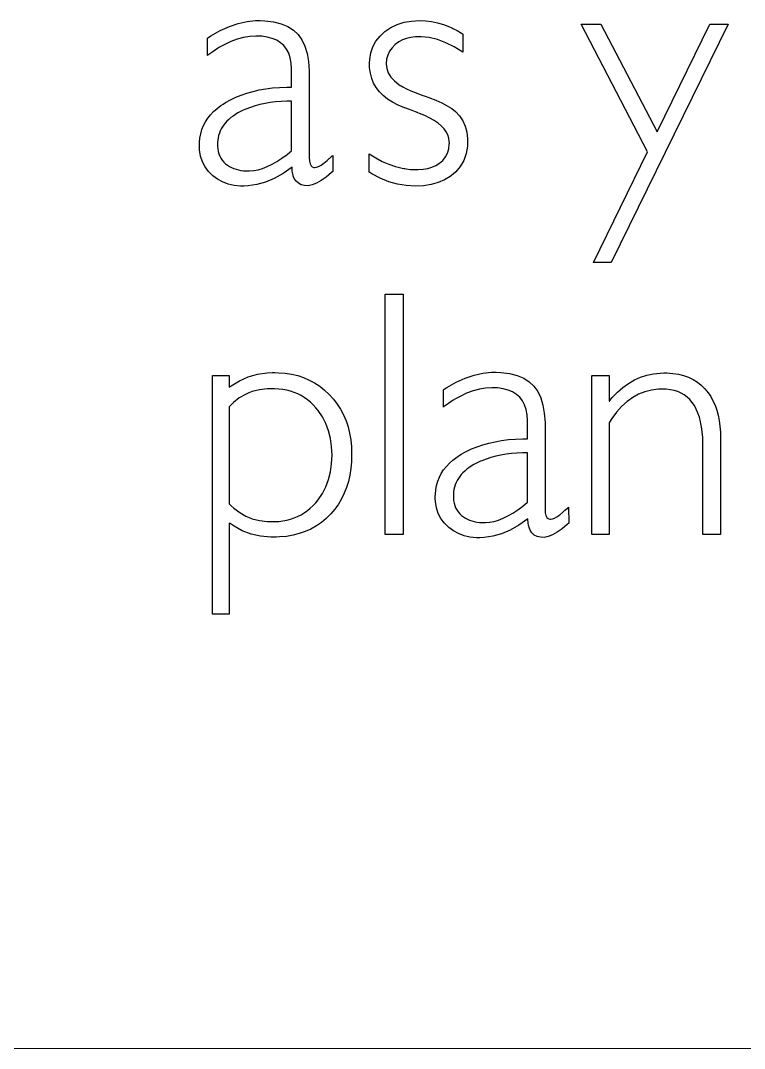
# Model space of a CAD drawing. Header units: millimetres. Extents: x 2232 to 85269, y -3593 to 5869.
# Drawn here: x 31519.62 to 31546.15, y -3214.2 to -3176.51 of the extents above; entities that cross this region are included whole.
import ezdxf

# ---------------------------------------------------------------- set-up
doc = ezdxf.new("R2010")
doc.units = ezdxf.units.MM
doc.layers.add('Standart', color=7, linetype='Continuous')

msp = doc.modelspace()

# ---------------------------------------------------------------- linework, layer by layer
at = {"layer": 'Standart', "color": 159, "linetype": 'Continuous', "lineweight": -3}
for points in [[(31526.591, -3177.075), (31526.935, -3176.879)], [(31526.935, -3176.879), (31527.271, -3176.724)], [(31527.271, -3176.724), (31527.6, -3176.612)], [(31527.6, -3176.612), (31527.921, -3176.54)], [(31527.921, -3176.54), (31528.234, -3176.511)], [(31528.234, -3176.511), (31528.403, -3176.511)], [(31528.403, -3176.511), (31528.575, -3176.519)], [(31528.575, -3176.519), (31528.892, -3176.558)], [(31528.892, -3176.558), (31529.172, -3176.628)], [(31529.172, -3176.628), (31529.415, -3176.728)], [(31529.415, -3176.728), (31529.621, -3176.859)], [(31529.621, -3176.859), (31529.79, -3177.02)], [(31532.976, -3176.908), (31533.186, -3176.765)], [(31533.186, -3176.765), (31533.418, -3176.653)], [(31533.418, -3176.653), (31533.673, -3176.573)], [(31533.673, -3176.573), (31533.952, -3176.526)], [(31533.952, -3176.526), (31534.252, -3176.51)], [(31534.252, -3176.51), (31534.468, -3176.519)], [(31534.468, -3176.519), (31534.684, -3176.547)], [(31534.684, -3176.547), (31534.902, -3176.593)], [(31534.902, -3176.593), (31535.122, -3176.658)], [(31535.122, -3176.658), (31535.343, -3176.742)], [(31535.343, -3176.742), (31535.398, -3176.766)], [(31535.398, -3176.766), (31535.42, -3176.776)], [(31535.42, -3176.776), (31535.429, -3176.78)], [(31535.429, -3176.78), (31535.467, -3176.798)], [(31535.467, -3176.798), (31535.621, -3176.878)], [(31535.621, -3176.878), (31535.779, -3176.968)], [(31542.599, -3181.32), (31540.162, -3176.636)], [(31540.162, -3176.636), (31540.886, -3176.636)], [(31540.886, -3176.636), (31542.952, -3180.596)], [(31545.552, -3176.636), (31541.27, -3185.382)], [(31542.952, -3180.596), (31544.885, -3176.636)], [(31544.885, -3176.636), (31545.552, -3176.636)], [(31526.469, -3177.152), (31526.482, -3177.144)], [(31526.469, -3177.154), (31526.469, -3177.152)], [(31526.469, -3177.177), (31526.469, -3177.154)], [(31526.469, -3177.223), (31526.469, -3177.177)], [(31526.469, -3177.287), (31526.469, -3177.223)], [(31526.482, -3177.144), (31526.504, -3177.13)], [(31526.504, -3177.13), (31526.591, -3177.075)], [(31527.557, -3177.193), (31527.321, -3177.282)], [(31527.789, -3177.129), (31527.557, -3177.193)], [(31528.018, -3177.09), (31527.789, -3177.129)], [(31528.242, -3177.076), (31528.018, -3177.09)], [(31528.456, -3177.084), (31528.242, -3177.076)], [(31528.661, -3177.113), (31528.456, -3177.084)], [(31528.844, -3177.162), (31528.661, -3177.113)], [(31529.006, -3177.231), (31528.844, -3177.162)], [(31529.148, -3177.321), (31529.006, -3177.231)], [(31529.79, -3177.02), (31529.928, -3177.215)], [(31529.928, -3177.215), (31530.037, -3177.446)], [(31532.645, -3177.267), (31532.793, -3177.079)], [(31532.793, -3177.079), (31532.976, -3176.908)], [(31533.618, -3177.22), (31533.481, -3177.294)], [(31533.766, -3177.164), (31533.618, -3177.22)], [(31533.923, -3177.126), (31533.766, -3177.164)], [(31534.091, -3177.105), (31533.923, -3177.126)], [(31534.178, -3177.102), (31534.091, -3177.105)], [(31534.232, -3177.102), (31534.178, -3177.102)], [(31534.304, -3177.104), (31534.232, -3177.102)], [(31534.598, -3177.137), (31534.304, -3177.104)], [(31534.897, -3177.21), (31534.598, -3177.137)], [(31535.202, -3177.323), (31534.897, -3177.21)], [(31535.779, -3176.968), (31535.819, -3176.992)], [(31535.819, -3176.992), (31535.833, -3177.001)], [(31535.833, -3177.001), (31535.833, -3177.008)], [(31535.833, -3177.008), (31535.833, -3177.044)], [(31535.833, -3177.044), (31535.833, -3177.105)], [(31535.833, -3177.105), (31535.833, -3177.272)], [(31526.469, -3177.614), (31526.469, -3177.287)], [(31526.469, -3177.686), (31526.469, -3177.614)], [(31526.834, -3177.539), (31526.662, -3177.651)], [(31526.916, -3177.489), (31526.834, -3177.539)], [(31526.959, -3177.464), (31526.916, -3177.489)], [(31527.081, -3177.397), (31526.959, -3177.464)], [(31527.321, -3177.282), (31527.081, -3177.397)], [(31529.268, -3177.43), (31529.148, -3177.321)], [(31529.367, -3177.56), (31529.268, -3177.43)], [(31529.446, -3177.71), (31529.367, -3177.56)], [(31530.037, -3177.446), (31530.118, -3177.713)], [(31532.457, -3177.697), (31532.533, -3177.473)], [(31532.533, -3177.473), (31532.645, -3177.267)], [(31533.141, -3177.632), (31533.076, -3177.773)], [(31533.233, -3177.504), (31533.141, -3177.632)], [(31533.351, -3177.389), (31533.233, -3177.504)], [(31533.481, -3177.294), (31533.351, -3177.389)], [(31535.514, -3177.475), (31535.202, -3177.323)], [(31535.833, -3177.668), (31535.514, -3177.475)], [(31535.833, -3177.272), (31535.833, -3177.457)], [(31535.833, -3177.457), (31535.833, -3177.539)], [(31535.833, -3177.539), (31535.833, -3177.606)], [(31535.833, -3177.606), (31535.833, -3177.652)], [(31526.469, -3177.742), (31526.469, -3177.686)], [(31526.469, -3177.778), (31526.469, -3177.742)], [(31526.469, -3177.786), (31526.469, -3177.778)], [(31526.478, -3177.782), (31526.469, -3177.788)], [(31526.469, -3177.788), (31526.469, -3177.786)], [(31526.662, -3177.651), (31526.478, -3177.782)], [(31529.503, -3177.88), (31529.446, -3177.71)], [(31529.539, -3178.07), (31529.503, -3177.88)], [(31530.118, -3177.713), (31530.171, -3178.016)], [(31532.408, -3178.066), (31532.415, -3177.938)], [(31532.415, -3177.938), (31532.457, -3177.697)], [(31533.037, -3177.928), (31533.024, -3178.097)], [(31533.076, -3177.773), (31533.037, -3177.928)], [(31535.833, -3177.652), (31535.833, -3177.668)], [(31529.554, -3178.281), (31529.539, -3178.07)], [(31529.554, -3178.329), (31529.554, -3178.281)], [(31529.554, -3178.33), (31529.554, -3178.329)], [(31529.554, -3178.338), (31529.554, -3178.33)], [(31529.554, -3178.372), (31529.554, -3178.338)], [(31529.554, -3178.426), (31529.554, -3178.372)], [(31530.171, -3178.016), (31530.195, -3178.354)], [(31530.195, -3178.354), (31530.197, -3178.444)], [(31532.408, -3178.098), (31532.408, -3178.066)], [(31532.408, -3178.144), (31532.408, -3178.098)], [(31532.412, -3178.247), (31532.408, -3178.144)], [(31532.439, -3178.444), (31532.412, -3178.247)], [(31533.024, -3178.097), (31533.042, -3178.269)], [(31533.042, -3178.269), (31533.098, -3178.43)], [(31529.554, -3178.573), (31529.554, -3178.426)], [(31529.554, -3178.737), (31529.554, -3178.573)], [(31529.554, -3178.876), (31529.554, -3178.737)], [(31530.197, -3178.444), (31530.197, -3178.467)], [(31530.197, -3178.467), (31530.197, -3178.481)], [(31530.197, -3178.481), (31530.197, -3178.487)], [(31530.197, -3178.487), (31530.197, -3178.526)], [(31530.197, -3178.526), (31530.197, -3178.596)], [(31530.197, -3178.596), (31530.197, -3178.695)], [(31530.197, -3178.695), (31530.197, -3178.818)], [(31532.488, -3178.629), (31532.439, -3178.444)], [(31532.559, -3178.804), (31532.488, -3178.629)], [(31533.098, -3178.43), (31533.191, -3178.582)], [(31533.191, -3178.582), (31533.322, -3178.723)], [(31533.322, -3178.723), (31533.489, -3178.854)], [(31527.918, -3179.169), (31528.139, -3179.107)], [(31528.139, -3179.107), (31528.368, -3179.055)], [(31528.368, -3179.055), (31528.606, -3179.013)], [(31528.606, -3179.013), (31528.854, -3178.982)], [(31528.854, -3178.982), (31529.111, -3178.96)], [(31529.111, -3178.96), (31529.376, -3178.948)], [(31529.376, -3178.948), (31529.513, -3178.946)], [(31529.513, -3178.946), (31529.547, -3178.946)], [(31529.547, -3178.946), (31529.554, -3178.946)], [(31529.554, -3178.921), (31529.554, -3178.876)], [(31529.554, -3178.945), (31529.554, -3178.921)], [(31529.554, -3178.946), (31529.554, -3178.945)], [(31530.197, -3178.818), (31530.197, -3178.963)], [(31530.197, -3178.963), (31530.197, -3179.127)], [(31530.197, -3179.127), (31530.197, -3179.495)], [(31532.653, -3178.967), (31532.559, -3178.804)], [(31532.77, -3179.119), (31532.653, -3178.967)], [(31532.909, -3179.259), (31532.77, -3179.119)], [(31533.489, -3178.854), (31533.537, -3178.886)], [(31533.537, -3178.886), (31533.57, -3178.907)], [(31533.57, -3178.907), (31533.627, -3178.941)], [(31533.627, -3178.941), (31533.761, -3179.011)], [(31533.761, -3179.011), (31533.923, -3179.085)], [(31533.923, -3179.085), (31534.113, -3179.162)], [(31527.127, -3179.517), (31527.311, -3179.415)], [(31527.311, -3179.415), (31527.505, -3179.323)], [(31527.505, -3179.323), (31527.707, -3179.241)], [(31527.707, -3179.241), (31527.918, -3179.169)], [(31528.964, -3179.494), (31528.768, -3179.519)], [(31529.165, -3179.476), (31528.964, -3179.494)], [(31529.372, -3179.466), (31529.165, -3179.476)], [(31529.478, -3179.463), (31529.372, -3179.466)], [(31529.532, -3179.463), (31529.478, -3179.463)], [(31529.554, -3179.463), (31529.532, -3179.463)], [(31529.554, -3179.464), (31529.554, -3179.463)], [(31529.554, -3179.473), (31529.554, -3179.464)], [(31529.554, -3179.489), (31529.554, -3179.473)], [(31529.554, -3179.511), (31529.554, -3179.489)], [(31529.554, -3179.541), (31529.554, -3179.511)], [(31530.197, -3179.495), (31530.197, -3179.897)], [(31533.071, -3179.388), (31532.909, -3179.259)], [(31533.255, -3179.506), (31533.071, -3179.388)], [(31533.462, -3179.613), (31533.255, -3179.506)], [(31534.113, -3179.162), (31534.331, -3179.243)], [(31534.331, -3179.243), (31534.45, -3179.284)], [(31534.45, -3179.284), (31534.583, -3179.33)], [(31534.583, -3179.33), (31534.837, -3179.427)], [(31534.837, -3179.427), (31535.062, -3179.528)], [(31526.579, -3179.961), (31526.693, -3179.842)], [(31526.693, -3179.842), (31526.821, -3179.729)], [(31526.821, -3179.729), (31526.963, -3179.622)], [(31526.963, -3179.622), (31527.039, -3179.572)], [(31527.039, -3179.572), (31527.127, -3179.517)], [(31527.68, -3179.847), (31527.583, -3179.899)], [(31527.783, -3179.798), (31527.68, -3179.847)], [(31527.835, -3179.775), (31527.783, -3179.798)], [(31527.876, -3179.758), (31527.835, -3179.775)], [(31528.043, -3179.695), (31527.876, -3179.758)], [(31528.216, -3179.64), (31528.043, -3179.695)], [(31528.394, -3179.592), (31528.216, -3179.64)], [(31528.578, -3179.552), (31528.394, -3179.592)], [(31528.768, -3179.519), (31528.578, -3179.552)], [(31529.554, -3179.577), (31529.554, -3179.541)], [(31529.554, -3179.618), (31529.554, -3179.577)], [(31529.554, -3179.716), (31529.554, -3179.618)], [(31529.554, -3179.831), (31529.554, -3179.716)], [(31529.554, -3179.96), (31529.554, -3179.831)], [(31533.692, -3179.708), (31533.462, -3179.613)], [(31533.703, -3179.713), (31533.692, -3179.708)], [(31533.735, -3179.724), (31533.703, -3179.713)], [(31533.841, -3179.764), (31533.735, -3179.724)], [(31533.972, -3179.813), (31533.841, -3179.764)], [(31534.09, -3179.857), (31533.972, -3179.813)], [(31534.133, -3179.873), (31534.09, -3179.857)], [(31534.159, -3179.882), (31534.133, -3179.873)], [(31534.164, -3179.884), (31534.159, -3179.882)], [(31534.182, -3179.891), (31534.164, -3179.884)], [(31534.164, -3179.884), (31534.164, -3179.884)], [(31534.236, -3179.912), (31534.182, -3179.891)], [(31535.062, -3179.528), (31535.258, -3179.631)], [(31535.258, -3179.631), (31535.424, -3179.737)], [(31535.424, -3179.737), (31535.561, -3179.847)], [(31535.561, -3179.847), (31535.711, -3180.007)], [(31526.322, -3180.36), (31526.394, -3180.22)], [(31526.394, -3180.22), (31526.48, -3180.088)], [(31526.48, -3180.088), (31526.579, -3179.961)], [(31527.124, -3180.263), (31527.068, -3180.333)], [(31527.185, -3180.196), (31527.124, -3180.263)], [(31527.253, -3180.132), (31527.185, -3180.196)], [(31527.326, -3180.07), (31527.253, -3180.132)], [(31527.406, -3180.01), (31527.326, -3180.07)], [(31527.491, -3179.953), (31527.406, -3180.01)], [(31527.583, -3179.899), (31527.491, -3179.953)], [(31529.554, -3180.099), (31529.554, -3179.96)], [(31529.554, -3180.245), (31529.554, -3180.099)], [(31529.554, -3180.542), (31529.554, -3180.245)], [(31530.197, -3179.897), (31530.197, -3180.306)], [(31534.439, -3179.997), (31534.236, -3179.912)], [(31534.62, -3180.086), (31534.439, -3179.997)], [(31534.782, -3180.179), (31534.62, -3180.086)], [(31534.922, -3180.276), (31534.782, -3180.179)], [(31535.711, -3180.007), (31535.83, -3180.186)], [(31535.83, -3180.186), (31535.918, -3180.384)], [(31526.221, -3180.658), (31526.265, -3180.505)], [(31526.265, -3180.505), (31526.322, -3180.36)], [(31526.905, -3180.637), (31526.879, -3180.72)], [(31526.936, -3180.557), (31526.905, -3180.637)], [(31526.974, -3180.48), (31526.936, -3180.557)], [(31527.018, -3180.405), (31526.974, -3180.48)], [(31527.068, -3180.333), (31527.018, -3180.405)], [(31529.554, -3180.686), (31529.554, -3180.542)], [(31530.197, -3180.306), (31530.197, -3180.695)], [(31535.042, -3180.377), (31534.922, -3180.276)], [(31535.142, -3180.483), (31535.042, -3180.377)], [(31535.221, -3180.592), (31535.142, -3180.483)], [(31535.279, -3180.706), (31535.221, -3180.592)], [(31535.918, -3180.384), (31535.975, -3180.6)], [(31535.975, -3180.6), (31536.001, -3180.835)], [(31526.173, -3181.068), (31526.176, -3180.983)], [(31526.176, -3180.983), (31526.191, -3180.817)], [(31526.191, -3180.817), (31526.221, -3180.658)], [(31526.837, -3180.982), (31526.835, -3181.029)], [(31526.845, -3180.892), (31526.837, -3180.982)], [(31526.859, -3180.805), (31526.845, -3180.892)], [(31526.879, -3180.72), (31526.859, -3180.805)], [(31529.554, -3180.823), (31529.554, -3180.686)], [(31529.554, -3180.948), (31529.554, -3180.823)], [(31529.554, -3181.059), (31529.554, -3180.948)], [(31530.197, -3180.695), (31530.197, -3180.874)], [(31530.197, -3180.874), (31530.197, -3181.038)], [(31535.317, -3180.823), (31535.279, -3180.706)], [(31535.334, -3180.945), (31535.317, -3180.823)], [(31535.335, -3181.002), (31535.334, -3180.945)], [(31535.334, -3181.047), (31535.335, -3181.002)], [(31536.002, -3180.968), (31535.994, -3181.115)], [(31536.001, -3180.835), (31536.002, -3180.968)], [(31526.174, -3181.135), (31526.173, -3181.068)], [(31526.18, -3181.254), (31526.174, -3181.135)], [(31526.217, -3181.48), (31526.18, -3181.254)], [(31526.835, -3181.029), (31526.834, -3181.052)], [(31526.834, -3181.052), (31526.834, -3181.069)], [(31526.834, -3181.069), (31526.836, -3181.12)], [(31526.836, -3181.12), (31526.844, -3181.218)], [(31526.844, -3181.218), (31526.861, -3181.311)], [(31526.861, -3181.311), (31526.886, -3181.398)], [(31526.886, -3181.398), (31526.92, -3181.481)], [(31529.389, -3181.415), (31529.485, -3181.339)], [(31529.485, -3181.339), (31529.534, -3181.299)], [(31529.534, -3181.299), (31529.546, -3181.289)], [(31529.546, -3181.289), (31529.552, -3181.284)], [(31529.552, -3181.284), (31529.554, -3181.282)], [(31529.554, -3181.151), (31529.554, -3181.059)], [(31529.554, -3181.189), (31529.554, -3181.151)], [(31529.554, -3181.221), (31529.554, -3181.189)], [(31529.554, -3181.247), (31529.554, -3181.221)], [(31529.554, -3181.266), (31529.554, -3181.247)], [(31529.554, -3181.278), (31529.554, -3181.266)], [(31529.554, -3181.282), (31529.554, -3181.278)], [(31529.554, -3181.282), (31529.554, -3181.282)], [(31529.554, -3181.282), (31529.554, -3181.282)], [(31529.554, -3181.282), (31529.554, -3181.282)], [(31530.197, -3181.038), (31530.197, -3181.184)], [(31530.197, -3181.184), (31530.197, -3181.309)], [(31530.197, -3181.309), (31530.197, -3181.408)], [(31532.394, -3181.396), (31532.636, -3181.547)], [(31532.394, -3181.398), (31532.394, -3181.396)], [(31532.394, -3181.396), (31532.394, -3181.396)], [(31532.394, -3181.396), (31532.394, -3181.396)], [(31532.394, -3181.425), (31532.394, -3181.398)], [(31535.193, -3181.512), (31535.265, -3181.373)], [(31535.265, -3181.373), (31535.312, -3181.218)], [(31535.312, -3181.218), (31535.334, -3181.047)], [(31535.947, -3181.389), (31535.861, -3181.638)], [(31535.994, -3181.115), (31535.947, -3181.389)], [(31540.616, -3185.382), (31542.599, -3181.32)], [(31526.284, -3181.687), (31526.217, -3181.48)], [(31526.382, -3181.876), (31526.284, -3181.687)], [(31526.92, -3181.481), (31526.961, -3181.558)], [(31526.961, -3181.558), (31527.01, -3181.63)], [(31527.01, -3181.63), (31527.068, -3181.698)], [(31527.068, -3181.698), (31527.133, -3181.76)], [(31527.133, -3181.76), (31527.204, -3181.814)], [(31528.661, -3181.862), (31528.836, -3181.777)], [(31528.836, -3181.777), (31529.015, -3181.674)], [(31529.015, -3181.674), (31529.2, -3181.553)], [(31529.2, -3181.553), (31529.389, -3181.415)], [(31530.197, -3181.408), (31530.197, -3181.48)], [(31530.197, -3181.48), (31530.197, -3181.52)], [(31530.197, -3181.52), (31530.197, -3181.534)], [(31530.197, -3181.534), (31530.206, -3181.661)], [(31530.206, -3181.661), (31530.231, -3181.764)], [(31530.231, -3181.764), (31530.267, -3181.837)], [(31530.633, -3181.807), (31530.736, -3181.734)], [(31530.736, -3181.734), (31530.851, -3181.64)], [(31530.851, -3181.64), (31530.913, -3181.585)], [(31530.913, -3181.585), (31530.927, -3181.572)], [(31530.927, -3181.572), (31530.929, -3181.57)], [(31530.927, -3181.572), (31530.927, -3181.572)], [(31530.929, -3181.57), (31530.948, -3181.553)], [(31530.948, -3181.553), (31531.015, -3181.493)], [(31531.015, -3181.493), (31531.044, -3181.466)], [(31531.044, -3181.466), (31531.059, -3181.453)], [(31531.059, -3181.453), (31531.06, -3181.458)], [(31531.06, -3181.458), (31531.06, -3181.487)], [(31531.06, -3181.487), (31531.061, -3181.536)], [(31531.061, -3181.536), (31531.061, -3181.6)], [(31531.061, -3181.6), (31531.065, -3181.902)], [(31532.394, -3181.478), (31532.394, -3181.425)], [(31532.394, -3181.552), (31532.394, -3181.478)], [(31532.394, -3181.733), (31532.394, -3181.552)], [(31532.394, -3181.913), (31532.394, -3181.733)], [(31532.636, -3181.547), (31532.878, -3181.676)], [(31532.878, -3181.676), (31533.121, -3181.781)], [(31534.84, -3181.821), (31534.97, -3181.742)], [(31534.97, -3181.742), (31535.094, -3181.635)], [(31535.094, -3181.635), (31535.193, -3181.512)], [(31535.861, -3181.638), (31535.735, -3181.862)], [(31526.51, -3182.048), (31526.382, -3181.876)], [(31526.667, -3182.201), (31526.51, -3182.048)], [(31527.204, -3181.814), (31527.275, -3181.86)], [(31527.275, -3181.86), (31527.351, -3181.9)], [(31527.351, -3181.9), (31527.431, -3181.934)], [(31527.431, -3181.934), (31527.515, -3181.963)], [(31527.515, -3181.963), (31527.603, -3181.987)], [(31527.603, -3181.987), (31527.695, -3182.005)], [(31527.695, -3182.005), (31527.792, -3182.017)], [(31527.792, -3182.017), (31527.893, -3182.024)], [(31527.893, -3182.024), (31527.945, -3182.025)], [(31527.945, -3182.025), (31527.973, -3182.025)], [(31527.973, -3182.025), (31528.011, -3182.024)], [(31528.011, -3182.024), (31528.167, -3182.011)], [(31528.167, -3182.011), (31528.327, -3181.979)], [(31528.327, -3181.979), (31528.492, -3181.929)], [(31528.492, -3181.929), (31528.661, -3181.862)], [(31529.241, -3182.113), (31528.917, -3182.295)], [(31529.568, -3181.887), (31529.241, -3182.113)], [(31529.568, -3181.913), (31529.568, -3181.887)], [(31529.568, -3181.887), (31529.568, -3181.887)], [(31529.568, -3181.887), (31529.568, -3181.887)], [(31529.568, -3181.887), (31529.568, -3181.887)], [(31529.576, -3182.028), (31529.568, -3181.913)], [(31529.595, -3182.134), (31529.576, -3182.028)], [(31529.61, -3182.183), (31529.595, -3182.134)], [(31530.267, -3181.837), (31530.308, -3181.877)], [(31530.308, -3181.877), (31530.367, -3181.896)], [(31530.367, -3181.896), (31530.402, -3181.899)], [(31530.402, -3181.899), (31530.466, -3181.889)], [(31530.466, -3181.889), (31530.543, -3181.859)], [(31530.543, -3181.859), (31530.633, -3181.807)], [(31531.013, -3182.086), (31530.819, -3182.25)], [(31531.064, -3182.04), (31531.013, -3182.086)], [(31531.066, -3182.034), (31531.064, -3182.04)], [(31531.065, -3181.902), (31531.065, -3181.964)], [(31531.065, -3181.964), (31531.066, -3182.009)], [(31531.066, -3182.009), (31531.066, -3182.034)], [(31532.394, -3181.987), (31532.394, -3181.913)], [(31532.394, -3182.041), (31532.394, -3181.987)], [(31532.394, -3182.068), (31532.394, -3182.041)], [(31532.394, -3182.069), (31532.394, -3182.068)], [(31532.4, -3182.073), (31532.394, -3182.069)], [(31532.419, -3182.085), (31532.4, -3182.073)], [(31532.495, -3182.131), (31532.419, -3182.085)], [(31532.802, -3182.292), (31532.495, -3182.131)], [(31533.121, -3181.781), (31533.365, -3181.864)], [(31533.365, -3181.864), (31533.61, -3181.923)], [(31533.61, -3181.923), (31533.671, -3181.934)], [(31533.671, -3181.934), (31533.695, -3181.938)], [(31533.695, -3181.938), (31533.706, -3181.94)], [(31533.706, -3181.94), (31533.748, -3181.946)], [(31533.748, -3181.946), (31533.915, -3181.965)], [(31533.915, -3181.965), (31534.079, -3181.974)], [(31534.079, -3181.974), (31534.119, -3181.975)], [(31534.119, -3181.975), (31534.149, -3181.975)], [(31534.149, -3181.975), (31534.196, -3181.974)], [(31534.196, -3181.974), (31534.376, -3181.96)], [(31534.376, -3181.96), (31534.544, -3181.93)], [(31534.544, -3181.93), (31534.698, -3181.884)], [(31534.698, -3181.884), (31534.84, -3181.821)], [(31535.471, -3182.148), (31535.37, -3182.225)], [(31535.569, -3182.059), (31535.471, -3182.148)], [(31535.735, -3181.862), (31535.569, -3182.059)], [(31526.837, -3182.327), (31526.667, -3182.201)], [(31527.024, -3182.428), (31526.837, -3182.327)], [(31527.226, -3182.503), (31527.024, -3182.428)], [(31527.445, -3182.553), (31527.226, -3182.503)], [(31528.278, -3182.524), (31527.962, -3182.572)], [(31528.596, -3182.432), (31528.278, -3182.524)], [(31528.917, -3182.295), (31528.596, -3182.432)], [(31529.616, -3182.205), (31529.61, -3182.183)], [(31529.627, -3182.238), (31529.616, -3182.205)], [(31529.652, -3182.298), (31529.627, -3182.238)], [(31529.716, -3182.4), (31529.652, -3182.298)], [(31529.8, -3182.478), (31529.716, -3182.4)], [(31529.903, -3182.532), (31529.8, -3182.478)], [(31530.025, -3182.561), (31529.903, -3182.532)], [(31530.467, -3182.476), (31530.309, -3182.538)], [(31530.637, -3182.38), (31530.467, -3182.476)], [(31530.819, -3182.25), (31530.637, -3182.38)], [(31533.114, -3182.418), (31532.802, -3182.292)], [(31533.431, -3182.508), (31533.114, -3182.418)], [(31533.754, -3182.561), (31533.431, -3182.508)], [(31534.665, -3182.523), (31534.385, -3182.565)], [(31534.923, -3182.452), (31534.665, -3182.523)], [(31535.158, -3182.353), (31534.923, -3182.452)], [(31535.37, -3182.225), (31535.158, -3182.353)], [(31527.679, -3182.577), (31527.445, -3182.553)], [(31527.806, -3182.579), (31527.679, -3182.577)], [(31527.962, -3182.572), (31527.806, -3182.579)], [(31530.163, -3182.565), (31530.025, -3182.561)], [(31530.309, -3182.538), (31530.163, -3182.565)], [(31534.082, -3182.579), (31533.754, -3182.561)], [(31534.385, -3182.565), (31534.082, -3182.579)], [(31541.27, -3185.382), (31540.616, -3185.382)], [(31532.98, -3195.349), (31532.98, -3186.54)], [(31532.98, -3186.54), (31533.642, -3186.54)], [(31533.642, -3186.54), (31533.642, -3195.349)], [(31526.651, -3189.533), (31526.652, -3189.53)], [(31526.651, -3189.562), (31526.651, -3189.533)], [(31526.651, -3189.623), (31526.651, -3189.562)], [(31526.651, -3189.713), (31526.651, -3189.623)], [(31526.652, -3189.53), (31526.675, -3189.53)], [(31526.675, -3189.53), (31526.727, -3189.53)], [(31526.727, -3189.53), (31526.888, -3189.53)], [(31526.888, -3189.53), (31527.074, -3189.53)], [(31527.074, -3189.53), (31527.22, -3189.53)], [(31527.22, -3189.53), (31527.26, -3189.53)], [(31527.26, -3189.53), (31527.269, -3189.532)], [(31527.269, -3189.532), (31527.269, -3189.55)], [(31527.269, -3189.55), (31527.269, -3189.588)], [(31527.269, -3189.588), (31527.269, -3189.7)], [(31527.641, -3189.715), (31527.962, -3189.576)], [(31527.962, -3189.576), (31528.3, -3189.48)], [(31528.3, -3189.48), (31528.656, -3189.428)], [(31528.656, -3189.428), (31528.84, -3189.418)], [(31528.84, -3189.418), (31528.942, -3189.418)], [(31528.942, -3189.418), (31529.069, -3189.421)], [(31529.069, -3189.421), (31529.315, -3189.44)], [(31529.315, -3189.44), (31529.551, -3189.477)], [(31529.551, -3189.477), (31529.777, -3189.53)], [(31529.777, -3189.53), (31529.994, -3189.601)], [(31529.994, -3189.601), (31530.2, -3189.69)], [(31530.2, -3189.69), (31530.397, -3189.795)], [(31535.581, -3189.774), (31535.917, -3189.619)], [(31535.917, -3189.619), (31536.246, -3189.507)], [(31536.246, -3189.507), (31536.567, -3189.436)], [(31536.567, -3189.436), (31536.88, -3189.406)], [(31536.88, -3189.406), (31537.049, -3189.406)], [(31537.049, -3189.406), (31537.221, -3189.414)], [(31537.221, -3189.414), (31537.538, -3189.453)], [(31537.538, -3189.453), (31537.818, -3189.523)], [(31537.818, -3189.523), (31538.061, -3189.623)], [(31538.061, -3189.623), (31538.266, -3189.753)], [(31540.555, -3189.535), (31540.571, -3189.53)], [(31540.555, -3189.562), (31540.555, -3189.535)], [(31540.555, -3189.613), (31540.555, -3189.562)], [(31540.555, -3189.686), (31540.555, -3189.613)], [(31540.555, -3189.78), (31540.555, -3189.686)], [(31540.571, -3189.53), (31540.624, -3189.53)], [(31540.624, -3189.53), (31540.704, -3189.53)], [(31540.704, -3189.53), (31540.907, -3189.53)], [(31540.907, -3189.53), (31541.008, -3189.53)], [(31541.008, -3189.53), (31541.097, -3189.53)], [(31541.097, -3189.53), (31541.163, -3189.53)], [(31541.163, -3189.53), (31541.196, -3189.53)], [(31541.196, -3189.53), (31541.198, -3189.532)], [(31541.198, -3189.532), (31541.198, -3189.547)], [(31541.198, -3189.547), (31541.198, -3189.575)], [(31541.198, -3189.575), (31541.198, -3189.616)], [(31541.198, -3189.616), (31541.198, -3189.728)], [(31541.901, -3189.813), (31542.117, -3189.688)], [(31542.117, -3189.688), (31542.342, -3189.587)], [(31542.342, -3189.587), (31542.575, -3189.512)], [(31542.575, -3189.512), (31542.816, -3189.46)], [(31542.816, -3189.46), (31543.066, -3189.434)], [(31543.066, -3189.434), (31543.194, -3189.43)], [(31543.194, -3189.43), (31543.309, -3189.431)], [(31543.309, -3189.431), (31543.525, -3189.447)], [(31543.525, -3189.447), (31543.729, -3189.478)], [(31543.729, -3189.478), (31543.921, -3189.526)], [(31543.921, -3189.526), (31544.101, -3189.591)], [(31544.101, -3189.591), (31544.269, -3189.672)], [(31544.269, -3189.672), (31544.424, -3189.769)], [(31526.651, -3189.831), (31526.651, -3189.713)], [(31526.651, -3189.976), (31526.651, -3189.831)], [(31526.651, -3190.145), (31526.651, -3189.976)], [(31527.269, -3189.7), (31527.269, -3189.824)], [(31527.269, -3189.824), (31527.269, -3189.919)], [(31527.269, -3189.947), (31527.337, -3189.898)], [(31527.269, -3189.919), (31527.269, -3189.943)], [(31527.269, -3189.943), (31527.269, -3189.947)], [(31527.337, -3189.898), (31527.641, -3189.715)], [(31528.377, -3190.05), (31528.113, -3190.117)], [(31528.656, -3190.015), (31528.377, -3190.05)], [(31528.801, -3190.009), (31528.656, -3190.015)], [(31528.819, -3190.009), (31528.801, -3190.009)], [(31528.846, -3190.009), (31528.819, -3190.009)], [(31528.926, -3190.01), (31528.846, -3190.009)], [(31529.08, -3190.02), (31528.926, -3190.01)], [(31529.23, -3190.038), (31529.08, -3190.02)], [(31529.375, -3190.066), (31529.23, -3190.038)], [(31529.514, -3190.102), (31529.375, -3190.066)], [(31530.397, -3189.795), (31530.584, -3189.918)], [(31530.584, -3189.918), (31530.761, -3190.058)], [(31530.761, -3190.058), (31530.928, -3190.216)], [(31535.115, -3190.047), (31535.128, -3190.039)], [(31535.115, -3190.049), (31535.115, -3190.047)], [(31535.115, -3190.071), (31535.115, -3190.049)], [(31535.128, -3190.039), (31535.149, -3190.025)], [(31535.149, -3190.025), (31535.237, -3189.969)], [(31535.237, -3189.969), (31535.581, -3189.774)], [(31536.435, -3190.024), (31536.203, -3190.088)], [(31536.663, -3189.985), (31536.435, -3190.024)], [(31536.887, -3189.972), (31536.663, -3189.985)], [(31537.102, -3189.98), (31536.887, -3189.972)], [(31537.306, -3190.009), (31537.102, -3189.98)], [(31537.49, -3190.057), (31537.306, -3190.009)], [(31537.652, -3190.126), (31537.49, -3190.057)], [(31538.266, -3189.753), (31538.436, -3189.915)], [(31538.436, -3189.915), (31538.573, -3190.11)], [(31540.555, -3189.894), (31540.555, -3189.78)], [(31540.555, -3190.026), (31540.555, -3189.894)], [(31540.555, -3190.175), (31540.555, -3190.026)], [(31541.198, -3189.728), (31541.198, -3189.867)], [(31541.198, -3189.867), (31541.198, -3190.167)], [(31541.494, -3190.138), (31541.693, -3189.963)], [(31541.693, -3189.963), (31541.901, -3189.813)], [(31542.746, -3190.058), (31542.504, -3190.119)], [(31542.999, -3190.027), (31542.746, -3190.058)], [(31543.13, -3190.022), (31542.999, -3190.027)], [(31543.285, -3190.027), (31543.13, -3190.022)], [(31543.435, -3190.044), (31543.285, -3190.027)], [(31543.576, -3190.073), (31543.435, -3190.044)], [(31544.424, -3189.769), (31544.568, -3189.883)], [(31544.568, -3189.883), (31544.7, -3190.013)], [(31544.7, -3190.013), (31544.816, -3190.155)], [(31526.651, -3190.338), (31526.651, -3190.145)], [(31526.651, -3190.551), (31526.651, -3190.338)], [(31527.637, -3190.349), (31527.426, -3190.515)], [(31527.865, -3190.217), (31527.637, -3190.349)], [(31527.986, -3190.163), (31527.865, -3190.217)], [(31528.113, -3190.117), (31527.986, -3190.163)], [(31529.648, -3190.146), (31529.514, -3190.102)], [(31529.777, -3190.2), (31529.648, -3190.146)], [(31529.901, -3190.262), (31529.777, -3190.2)], [(31530.019, -3190.333), (31529.901, -3190.262)], [(31530.133, -3190.413), (31530.019, -3190.333)], [(31530.241, -3190.502), (31530.133, -3190.413)], [(31530.928, -3190.216), (31531.084, -3190.388)], [(31531.084, -3190.388), (31531.224, -3190.57)], [(31535.115, -3190.118), (31535.115, -3190.071)], [(31535.115, -3190.182), (31535.115, -3190.118)], [(31535.115, -3190.509), (31535.115, -3190.182)], [(31535.479, -3190.434), (31535.307, -3190.546)], [(31535.561, -3190.384), (31535.479, -3190.434)], [(31535.605, -3190.359), (31535.561, -3190.384)], [(31535.726, -3190.292), (31535.605, -3190.359)], [(31535.967, -3190.177), (31535.726, -3190.292)], [(31536.203, -3190.088), (31535.967, -3190.177)], [(31537.793, -3190.216), (31537.652, -3190.126)], [(31537.914, -3190.325), (31537.793, -3190.216)], [(31538.013, -3190.455), (31537.914, -3190.325)], [(31538.573, -3190.11), (31538.683, -3190.341)], [(31538.683, -3190.341), (31538.764, -3190.608)], [(31540.555, -3190.339), (31540.555, -3190.175)], [(31540.555, -3190.517), (31540.555, -3190.339)], [(31541.198, -3190.167), (31541.198, -3190.3)], [(31541.198, -3190.3), (31541.198, -3190.401)], [(31541.198, -3190.401), (31541.198, -3190.435)], [(31541.198, -3190.435), (31541.198, -3190.456)], [(31541.199, -3190.46), (31541.211, -3190.446)], [(31541.211, -3190.446), (31541.303, -3190.337)], [(31541.303, -3190.337), (31541.494, -3190.138)], [(31542.054, -3190.329), (31541.846, -3190.478)], [(31542.273, -3190.209), (31542.054, -3190.329)], [(31542.504, -3190.119), (31542.273, -3190.209)], [(31543.708, -3190.115), (31543.576, -3190.073)], [(31543.831, -3190.169), (31543.708, -3190.115)], [(31543.946, -3190.236), (31543.831, -3190.169)], [(31544.051, -3190.316), (31543.946, -3190.236)], [(31544.148, -3190.408), (31544.051, -3190.316)], [(31544.236, -3190.512), (31544.148, -3190.408)], [(31544.816, -3190.155), (31544.913, -3190.299)], [(31544.913, -3190.299), (31544.998, -3190.453)], [(31526.651, -3190.784), (31526.651, -3190.551)], [(31526.651, -3191.3), (31526.651, -3190.784)], [(31527.278, -3190.661), (31527.269, -3190.671)], [(31527.269, -3190.671), (31527.269, -3190.687)], [(31527.269, -3190.671), (31527.269, -3190.671)], [(31527.269, -3190.671), (31527.269, -3190.671)], [(31527.269, -3190.671), (31527.269, -3190.671)], [(31527.269, -3190.671), (31527.269, -3190.671)], [(31527.269, -3190.687), (31527.269, -3190.733)], [(31527.269, -3190.733), (31527.269, -3190.806)], [(31527.269, -3190.806), (31527.269, -3190.904)], [(31527.326, -3190.61), (31527.278, -3190.661)], [(31527.426, -3190.515), (31527.326, -3190.61)], [(31530.345, -3190.599), (31530.241, -3190.502)], [(31530.443, -3190.705), (31530.345, -3190.599)], [(31530.531, -3190.813), (31530.443, -3190.705)], [(31530.685, -3191.04), (31530.531, -3190.813)], [(31531.224, -3190.57), (31531.348, -3190.763)], [(31531.348, -3190.763), (31531.456, -3190.967)], [(31535.115, -3190.58), (31535.115, -3190.509)], [(31535.115, -3190.637), (31535.115, -3190.58)], [(31535.115, -3190.673), (31535.115, -3190.637)], [(31535.115, -3190.681), (31535.115, -3190.673)], [(31535.123, -3190.676), (31535.115, -3190.682)], [(31535.115, -3190.682), (31535.115, -3190.681)], [(31535.307, -3190.546), (31535.123, -3190.676)], [(31538.091, -3190.605), (31538.013, -3190.455)], [(31538.148, -3190.775), (31538.091, -3190.605)], [(31538.184, -3190.965), (31538.148, -3190.775)], [(31538.764, -3190.608), (31538.816, -3190.911)], [(31540.555, -3190.708), (31540.555, -3190.517)], [(31540.555, -3191.12), (31540.555, -3190.708)], [(31541.198, -3190.456), (31541.198, -3190.461)], [(31541.198, -3190.462), (31541.199, -3190.46)], [(31541.198, -3190.461), (31541.198, -3190.462)], [(31541.65, -3190.656), (31541.465, -3190.864)], [(31541.846, -3190.478), (31541.65, -3190.656)], [(31544.315, -3190.629), (31544.236, -3190.512)], [(31544.385, -3190.759), (31544.315, -3190.629)], [(31544.447, -3190.901), (31544.385, -3190.759)], [(31544.998, -3190.453), (31545.072, -3190.618)], [(31545.072, -3190.618), (31545.134, -3190.795)], [(31545.134, -3190.795), (31545.185, -3190.981)], [(31527.269, -3190.904), (31527.269, -3191.025)], [(31527.269, -3191.025), (31527.269, -3191.166)], [(31527.269, -3191.166), (31527.269, -3191.323)], [(31530.81, -3191.285), (31530.685, -3191.04)], [(31531.456, -3190.967), (31531.547, -3191.181)], [(31531.547, -3191.181), (31531.622, -3191.406)], [(31538.199, -3191.176), (31538.184, -3190.965)], [(31538.2, -3191.224), (31538.199, -3191.176)], [(31538.816, -3190.911), (31538.841, -3191.249)], [(31540.555, -3191.565), (31540.555, -3191.12)], [(31541.292, -3191.101), (31541.209, -3191.231)], [(31541.465, -3190.864), (31541.292, -3191.101)], [(31544.499, -3191.055), (31544.447, -3190.901)], [(31544.543, -3191.222), (31544.499, -3191.055)], [(31545.185, -3190.981), (31545.224, -3191.179)], [(31545.224, -3191.179), (31545.251, -3191.388)], [(31526.651, -3191.874), (31526.651, -3191.3)], [(31527.269, -3191.323), (31527.269, -3191.496)], [(31527.269, -3191.496), (31527.269, -3191.875)], [(31530.908, -3191.548), (31530.81, -3191.285)], [(31530.978, -3191.829), (31530.908, -3191.548)], [(31531.622, -3191.406), (31531.681, -3191.642)], [(31538.2, -3191.225), (31538.2, -3191.224)], [(31538.2, -3191.233), (31538.2, -3191.225)], [(31538.2, -3191.267), (31538.2, -3191.233)], [(31538.2, -3191.321), (31538.2, -3191.267)], [(31538.2, -3191.468), (31538.2, -3191.321)], [(31538.2, -3191.633), (31538.2, -3191.468)], [(31538.841, -3191.249), (31538.842, -3191.339)], [(31538.842, -3191.339), (31538.842, -3191.362)], [(31538.842, -3191.362), (31538.843, -3191.375)], [(31538.843, -3191.375), (31538.843, -3191.382)], [(31538.843, -3191.382), (31538.843, -3191.421)], [(31538.843, -3191.421), (31538.843, -3191.491)], [(31538.843, -3191.491), (31538.843, -3191.59)], [(31540.555, -3192.032), (31540.555, -3191.565)], [(31541.199, -3191.248), (31541.198, -3191.25)], [(31541.198, -3191.25), (31541.198, -3191.255)], [(31541.198, -3191.255), (31541.198, -3191.276)], [(31541.198, -3191.276), (31541.198, -3191.314)], [(31541.198, -3191.314), (31541.198, -3191.368)], [(31541.198, -3191.368), (31541.198, -3191.437)], [(31541.198, -3191.437), (31541.198, -3191.519)], [(31541.198, -3191.519), (31541.198, -3191.72)], [(31541.209, -3191.231), (31541.199, -3191.248)], [(31544.577, -3191.402), (31544.543, -3191.222)], [(31544.603, -3191.594), (31544.577, -3191.402)], [(31545.251, -3191.388), (31545.267, -3191.607)], [(31526.651, -3192.492), (31526.651, -3191.874)], [(31527.269, -3191.875), (31527.269, -3192.283)], [(31531.02, -3192.128), (31530.978, -3191.829)], [(31531.681, -3191.642), (31531.723, -3191.888)], [(31531.723, -3191.888), (31531.749, -3192.145)], [(31536.784, -3192.003), (31537.014, -3191.951)], [(31537.014, -3191.951), (31537.252, -3191.909)], [(31537.252, -3191.909), (31537.5, -3191.877)], [(31537.5, -3191.877), (31537.756, -3191.856)], [(31537.756, -3191.856), (31538.022, -3191.844)], [(31538.022, -3191.844), (31538.158, -3191.842)], [(31538.158, -3191.842), (31538.192, -3191.842)], [(31538.192, -3191.842), (31538.2, -3191.842)], [(31538.2, -3191.771), (31538.2, -3191.633)], [(31538.2, -3191.817), (31538.2, -3191.771)], [(31538.2, -3191.84), (31538.2, -3191.817)], [(31538.2, -3191.842), (31538.2, -3191.84)], [(31538.843, -3191.59), (31538.843, -3191.713)], [(31538.843, -3191.713), (31538.843, -3191.858)], [(31538.843, -3191.858), (31538.843, -3192.022)], [(31541.198, -3191.72), (31541.198, -3191.964)], [(31544.621, -3191.798), (31544.603, -3191.594)], [(31544.629, -3192.015), (31544.621, -3191.798)], [(31545.267, -3191.607), (31545.271, -3191.721)], [(31545.271, -3191.721), (31545.271, -3191.779)], [(31545.271, -3191.779), (31545.271, -3191.804)], [(31545.271, -3191.804), (31545.271, -3191.806)], [(31545.271, -3191.806), (31545.271, -3191.823)], [(31545.271, -3191.823), (31545.271, -3191.854)], [(31545.271, -3191.854), (31545.271, -3191.898)], [(31545.271, -3191.898), (31545.271, -3191.956)], [(31527.269, -3192.283), (31527.269, -3192.699)], [(31531.034, -3192.446), (31531.02, -3192.128)], [(31531.749, -3192.145), (31531.751, -3192.676)], [(31535.773, -3192.412), (31535.957, -3192.31)], [(31535.957, -3192.31), (31536.15, -3192.218)], [(31536.15, -3192.218), (31536.352, -3192.136)], [(31536.352, -3192.136), (31536.564, -3192.064)], [(31536.564, -3192.064), (31536.784, -3192.003)], [(31538.843, -3192.022), (31538.843, -3192.39)], [(31540.555, -3192.982), (31540.555, -3192.032)], [(31541.198, -3191.964), (31541.198, -3192.242)], [(31541.198, -3192.242), (31541.198, -3192.547)], [(31544.629, -3192.071), (31544.629, -3192.015)], [(31544.63, -3192.1), (31544.629, -3192.071)], [(31544.63, -3192.112), (31544.63, -3192.1)], [(31544.63, -3192.121), (31544.63, -3192.112)], [(31544.63, -3192.112), (31544.63, -3192.112)], [(31544.63, -3192.144), (31544.63, -3192.121)], [(31544.63, -3192.179), (31544.63, -3192.144)], [(31544.63, -3192.286), (31544.63, -3192.179)], [(31544.63, -3192.434), (31544.63, -3192.286)], [(31545.271, -3191.956), (31545.271, -3192.106)], [(31545.271, -3192.106), (31545.271, -3192.297)], [(31545.271, -3192.297), (31545.271, -3192.521)], [(31526.651, -3193.801), (31526.651, -3192.492)], [(31527.269, -3192.699), (31527.269, -3193.103)], [(31531.02, -3192.762), (31531.034, -3192.446)], [(31531.751, -3192.676), (31531.729, -3192.929)], [(31535.339, -3192.737), (31535.467, -3192.624)], [(31535.467, -3192.624), (31535.609, -3192.518)], [(31535.609, -3192.518), (31535.685, -3192.467)], [(31535.685, -3192.467), (31535.773, -3192.412)], [(31536.429, -3192.693), (31536.326, -3192.742)], [(31536.481, -3192.67), (31536.429, -3192.693)], [(31536.522, -3192.653), (31536.481, -3192.67)], [(31536.689, -3192.59), (31536.522, -3192.653)], [(31536.861, -3192.535), (31536.689, -3192.59)], [(31537.04, -3192.487), (31536.861, -3192.535)], [(31537.224, -3192.447), (31537.04, -3192.487)], [(31537.414, -3192.414), (31537.224, -3192.447)], [(31537.61, -3192.388), (31537.414, -3192.414)], [(31537.811, -3192.371), (31537.61, -3192.388)], [(31538.018, -3192.36), (31537.811, -3192.371)], [(31538.124, -3192.358), (31538.018, -3192.36)], [(31538.177, -3192.358), (31538.124, -3192.358)], [(31538.2, -3192.358), (31538.177, -3192.358)], [(31538.2, -3192.359), (31538.2, -3192.358)], [(31538.2, -3192.367), (31538.2, -3192.359)], [(31538.2, -3192.383), (31538.2, -3192.367)], [(31538.2, -3192.406), (31538.2, -3192.383)], [(31538.2, -3192.436), (31538.2, -3192.406)], [(31538.2, -3192.472), (31538.2, -3192.436)], [(31538.2, -3192.513), (31538.2, -3192.472)], [(31538.2, -3192.611), (31538.2, -3192.513)], [(31538.2, -3192.726), (31538.2, -3192.611)], [(31538.843, -3192.39), (31538.843, -3192.792)], [(31541.198, -3192.547), (31541.198, -3193.203)], [(31544.63, -3192.618), (31544.63, -3192.434)], [(31544.63, -3192.83), (31544.63, -3192.618)], [(31545.271, -3192.521), (31545.271, -3192.772)], [(31530.908, -3193.341), (31530.978, -3193.06)], [(31530.978, -3193.06), (31531.02, -3192.762)], [(31531.729, -3192.929), (31531.692, -3193.173)], [(31535.04, -3193.116), (31535.125, -3192.983)], [(31535.125, -3192.983), (31535.225, -3192.857)], [(31535.225, -3192.857), (31535.339, -3192.737)], [(31535.898, -3193.027), (31535.831, -3193.091)], [(31535.972, -3192.965), (31535.898, -3193.027)], [(31536.051, -3192.905), (31535.972, -3192.965)], [(31536.137, -3192.848), (31536.051, -3192.905)], [(31536.228, -3192.794), (31536.137, -3192.848)], [(31536.326, -3192.742), (31536.228, -3192.794)], [(31538.2, -3192.855), (31538.2, -3192.726)], [(31538.2, -3192.994), (31538.2, -3192.855)], [(31538.2, -3193.14), (31538.2, -3192.994)], [(31538.843, -3192.792), (31538.843, -3193.201)], [(31540.555, -3193.444), (31540.555, -3192.982)], [(31544.63, -3193.066), (31544.63, -3192.83)], [(31544.63, -3193.579), (31544.63, -3193.066)], [(31545.271, -3192.772), (31545.271, -3193.044)], [(31545.271, -3193.044), (31545.271, -3193.328)], [(31527.269, -3193.103), (31527.269, -3193.294)], [(31527.269, -3193.294), (31527.269, -3193.474)], [(31530.81, -3193.605), (31530.908, -3193.341)], [(31531.638, -3193.406), (31531.569, -3193.63)], [(31531.692, -3193.173), (31531.638, -3193.406)], [(31534.867, -3193.553), (31534.91, -3193.401)], [(31534.91, -3193.401), (31534.968, -3193.255)], [(31534.968, -3193.255), (31535.04, -3193.116)], [(31535.582, -3193.453), (31535.551, -3193.533)], [(31535.62, -3193.375), (31535.582, -3193.453)], [(31535.664, -3193.3), (31535.62, -3193.375)], [(31535.714, -3193.228), (31535.664, -3193.3)], [(31535.769, -3193.158), (31535.714, -3193.228)], [(31535.831, -3193.091), (31535.769, -3193.158)], [(31538.2, -3193.437), (31538.2, -3193.14)], [(31538.2, -3193.582), (31538.2, -3193.437)], [(31538.843, -3193.201), (31538.843, -3193.591)], [(31540.555, -3193.881), (31540.555, -3193.444)], [(31541.198, -3193.203), (31541.198, -3193.869)], [(31545.271, -3193.328), (31545.271, -3193.907)], [(31526.651, -3195.119), (31526.651, -3193.801)], [(31527.269, -3193.474), (31527.269, -3193.641)], [(31527.269, -3193.641), (31527.269, -3193.792)], [(31527.269, -3193.792), (31527.269, -3193.925)], [(31530.685, -3193.851), (31530.81, -3193.605)], [(31531.569, -3193.63), (31531.485, -3193.844)], [(31534.821, -3193.878), (31534.837, -3193.712)], [(31534.837, -3193.712), (31534.867, -3193.553)], [(31535.491, -3193.788), (31535.483, -3193.878)], [(31535.505, -3193.7), (31535.491, -3193.788)], [(31535.525, -3193.615), (31535.505, -3193.7)], [(31535.551, -3193.533), (31535.525, -3193.615)], [(31538.2, -3193.718), (31538.2, -3193.582)], [(31538.2, -3193.844), (31538.2, -3193.718)], [(31538.843, -3193.591), (31538.843, -3193.77)], [(31538.843, -3193.77), (31538.843, -3193.934)], [(31544.63, -3194.107), (31544.63, -3193.579)], [(31527.269, -3193.925), (31527.269, -3194.037)], [(31527.269, -3194.037), (31527.269, -3194.126)], [(31527.269, -3194.126), (31527.269, -3194.188)], [(31527.269, -3194.188), (31527.269, -3194.222)], [(31530.343, -3194.294), (31530.442, -3194.188)], [(31530.442, -3194.188), (31530.531, -3194.079)], [(31530.531, -3194.079), (31530.685, -3193.851)], [(31531.385, -3194.047), (31531.269, -3194.242)], [(31531.485, -3193.844), (31531.385, -3194.047)], [(31534.819, -3193.964), (31534.821, -3193.878)], [(31534.819, -3194.03), (31534.819, -3193.964)], [(31534.826, -3194.15), (31534.819, -3194.03)], [(31534.863, -3194.375), (31534.826, -3194.15)], [(31535.483, -3193.878), (31535.481, -3193.924)], [(31535.481, -3193.924), (31535.481, -3193.948)], [(31535.481, -3193.948), (31535.481, -3193.965)], [(31535.481, -3193.965), (31535.482, -3194.016)], [(31535.482, -3194.016), (31535.491, -3194.113)], [(31535.491, -3194.113), (31535.507, -3194.206)], [(31535.507, -3194.206), (31535.532, -3194.294)], [(31538.13, -3194.235), (31538.179, -3194.195)], [(31538.179, -3194.195), (31538.191, -3194.185)], [(31538.191, -3194.185), (31538.197, -3194.18)], [(31538.197, -3194.18), (31538.2, -3194.178)], [(31538.2, -3193.955), (31538.2, -3193.844)], [(31538.2, -3194.047), (31538.2, -3193.955)], [(31538.2, -3194.085), (31538.2, -3194.047)], [(31538.2, -3194.117), (31538.2, -3194.085)], [(31538.2, -3194.143), (31538.2, -3194.117)], [(31538.2, -3194.162), (31538.2, -3194.143)], [(31538.2, -3194.174), (31538.2, -3194.162)], [(31538.2, -3194.178), (31538.2, -3194.174)], [(31538.2, -3194.178), (31538.2, -3194.178)], [(31538.2, -3194.178), (31538.2, -3194.178)], [(31538.2, -3194.178), (31538.2, -3194.178)], [(31538.843, -3193.934), (31538.843, -3194.08)], [(31538.843, -3194.08), (31538.843, -3194.204)], [(31538.843, -3194.204), (31538.843, -3194.304)], [(31540.555, -3194.282), (31540.555, -3193.881)], [(31541.198, -3193.869), (31541.198, -3194.185)], [(31541.198, -3194.185), (31541.198, -3194.48)], [(31544.63, -3194.36), (31544.63, -3194.107)], [(31545.271, -3193.907), (31545.271, -3194.188)], [(31545.271, -3194.188), (31545.271, -3194.454)], [(31527.269, -3194.222), (31527.269, -3194.228)], [(31527.269, -3194.228), (31527.279, -3194.239)], [(31527.279, -3194.239), (31527.331, -3194.29)], [(31527.331, -3194.29), (31527.435, -3194.387)], [(31527.435, -3194.387), (31527.651, -3194.553)], [(31527.651, -3194.553), (31527.876, -3194.683)], [(31529.898, -3194.63), (31530.017, -3194.559)], [(31530.017, -3194.559), (31530.13, -3194.479)], [(31530.13, -3194.479), (31530.239, -3194.391)], [(31530.239, -3194.391), (31530.343, -3194.294)], [(31531.138, -3194.426), (31530.991, -3194.6)], [(31531.269, -3194.242), (31531.138, -3194.426)], [(31534.93, -3194.582), (31534.863, -3194.375)], [(31535.027, -3194.772), (31534.93, -3194.582)], [(31535.532, -3194.294), (31535.565, -3194.376)], [(31535.565, -3194.376), (31535.607, -3194.453)], [(31535.607, -3194.453), (31535.656, -3194.526)], [(31535.656, -3194.526), (31535.713, -3194.593)], [(31535.713, -3194.593), (31535.779, -3194.655)], [(31537.482, -3194.672), (31537.661, -3194.569)], [(31537.661, -3194.569), (31537.845, -3194.449)], [(31537.845, -3194.449), (31538.034, -3194.31)], [(31538.034, -3194.31), (31538.13, -3194.235)], [(31538.843, -3194.304), (31538.843, -3194.376)], [(31538.843, -3194.376), (31538.843, -3194.416)], [(31538.843, -3194.416), (31538.843, -3194.43)], [(31538.843, -3194.43), (31538.851, -3194.556)], [(31538.851, -3194.556), (31538.877, -3194.659)], [(31539.382, -3194.629), (31539.497, -3194.535)], [(31539.497, -3194.535), (31539.559, -3194.48)], [(31539.559, -3194.48), (31539.573, -3194.467)], [(31539.573, -3194.467), (31539.575, -3194.466)], [(31539.573, -3194.467), (31539.573, -3194.467)], [(31539.575, -3194.466), (31539.594, -3194.449)], [(31539.594, -3194.449), (31539.66, -3194.388)], [(31539.66, -3194.388), (31539.69, -3194.362)], [(31539.69, -3194.362), (31539.705, -3194.348)], [(31539.705, -3194.348), (31539.705, -3194.354)], [(31539.705, -3194.354), (31539.705, -3194.383)], [(31539.705, -3194.383), (31539.706, -3194.432)], [(31539.706, -3194.432), (31539.707, -3194.496)], [(31539.707, -3194.496), (31539.71, -3194.798)], [(31540.555, -3194.465), (31540.555, -3194.282)], [(31540.555, -3194.635), (31540.555, -3194.465)], [(31541.198, -3194.48), (31541.198, -3194.744)], [(31544.63, -3194.598), (31544.63, -3194.36)], [(31545.271, -3194.454), (31545.271, -3194.699)], [(31527.301, -3194.957), (31527.269, -3194.934)], [(31527.269, -3194.934), (31527.269, -3194.962)], [(31527.269, -3194.962), (31527.269, -3195.037)], [(31527.443, -3195.054), (31527.301, -3194.957)], [(31527.876, -3194.683), (31527.992, -3194.735)], [(31527.992, -3194.735), (31528.113, -3194.779)], [(31528.113, -3194.779), (31528.373, -3194.844)], [(31528.373, -3194.844), (31528.652, -3194.877)], [(31528.652, -3194.877), (31528.8, -3194.883)], [(31528.8, -3194.883), (31528.819, -3194.883)], [(31528.819, -3194.883), (31528.846, -3194.883)], [(31528.846, -3194.883), (31528.925, -3194.881)], [(31528.925, -3194.881), (31529.079, -3194.872)], [(31529.079, -3194.872), (31529.228, -3194.853)], [(31529.228, -3194.853), (31529.372, -3194.826)], [(31529.372, -3194.826), (31529.511, -3194.79)], [(31529.511, -3194.79), (31529.645, -3194.746)], [(31529.645, -3194.746), (31529.774, -3194.692)], [(31529.774, -3194.692), (31529.898, -3194.63)], [(31530.648, -3194.912), (31530.46, -3195.042)], [(31530.824, -3194.765), (31530.648, -3194.912)], [(31530.991, -3194.6), (31530.824, -3194.765)], [(31535.155, -3194.943), (31535.027, -3194.772)], [(31535.312, -3195.096), (31535.155, -3194.943)], [(31535.779, -3194.655), (31535.85, -3194.709)], [(31535.85, -3194.709), (31535.921, -3194.755)], [(31535.921, -3194.755), (31535.997, -3194.795)], [(31535.997, -3194.795), (31536.077, -3194.829)], [(31536.077, -3194.829), (31536.161, -3194.858)], [(31536.161, -3194.858), (31536.249, -3194.882)], [(31536.249, -3194.882), (31536.341, -3194.9)], [(31536.341, -3194.9), (31536.438, -3194.912)], [(31536.438, -3194.912), (31536.539, -3194.919)], [(31536.539, -3194.919), (31536.591, -3194.92)], [(31536.591, -3194.92), (31536.619, -3194.92)], [(31536.619, -3194.92), (31536.657, -3194.919)], [(31536.657, -3194.919), (31536.812, -3194.905)], [(31536.812, -3194.905), (31536.972, -3194.874)], [(31536.972, -3194.874), (31537.137, -3194.824)], [(31537.137, -3194.824), (31537.307, -3194.757)], [(31537.307, -3194.757), (31537.482, -3194.672)], [(31538.212, -3194.782), (31537.886, -3195.009)], [(31538.212, -3194.809), (31538.212, -3194.782)], [(31538.212, -3194.782), (31538.212, -3194.782)], [(31538.212, -3194.782), (31538.212, -3194.782)], [(31538.212, -3194.782), (31538.212, -3194.782)], [(31538.221, -3194.924), (31538.212, -3194.809)], [(31538.241, -3195.029), (31538.221, -3194.924)], [(31538.877, -3194.659), (31538.913, -3194.733)], [(31538.913, -3194.733), (31538.954, -3194.772)], [(31538.954, -3194.772), (31539.012, -3194.792)], [(31539.012, -3194.792), (31539.049, -3194.795)], [(31539.049, -3194.795), (31539.112, -3194.785)], [(31539.112, -3194.785), (31539.189, -3194.754)], [(31539.189, -3194.754), (31539.279, -3194.702)], [(31539.279, -3194.702), (31539.382, -3194.629)], [(31539.709, -3194.935), (31539.659, -3194.982)], [(31539.712, -3194.93), (31539.709, -3194.935)], [(31539.71, -3194.798), (31539.711, -3194.859)], [(31539.711, -3194.859), (31539.711, -3194.905)], [(31539.711, -3194.905), (31539.712, -3194.93)], [(31540.555, -3194.791), (31540.555, -3194.635)], [(31540.555, -3194.93), (31540.555, -3194.791)], [(31540.555, -3195.052), (31540.555, -3194.93)], [(31541.198, -3194.744), (31541.198, -3194.971)], [(31544.63, -3194.814), (31544.63, -3194.598)], [(31544.63, -3195.002), (31544.63, -3194.814)], [(31545.271, -3194.699), (31545.271, -3194.914)], [(31545.271, -3194.914), (31545.271, -3195.094)], [(31526.651, -3195.747), (31526.651, -3195.119)], [(31527.269, -3195.037), (31527.269, -3195.153)], [(31527.269, -3195.153), (31527.269, -3195.304)], [(31527.269, -3195.304), (31527.269, -3195.485)], [(31527.745, -3195.218), (31527.443, -3195.054)], [(31528.068, -3195.339), (31527.745, -3195.218)], [(31528.409, -3195.414), (31528.068, -3195.339)], [(31529.834, -3195.323), (31529.605, -3195.381)], [(31530.054, -3195.247), (31529.834, -3195.323)], [(31530.262, -3195.153), (31530.054, -3195.247)], [(31530.46, -3195.042), (31530.262, -3195.153)], [(31535.483, -3195.223), (31535.312, -3195.096)], [(31535.669, -3195.324), (31535.483, -3195.223)], [(31535.872, -3195.399), (31535.669, -3195.324)], [(31537.241, -3195.327), (31536.923, -3195.42)], [(31537.562, -3195.19), (31537.241, -3195.327)], [(31537.886, -3195.009), (31537.562, -3195.19)], [(31538.255, -3195.078), (31538.241, -3195.029)], [(31538.262, -3195.1), (31538.255, -3195.078)], [(31538.272, -3195.133), (31538.262, -3195.1)], [(31538.298, -3195.193), (31538.272, -3195.133)], [(31538.362, -3195.295), (31538.298, -3195.193)], [(31538.446, -3195.373), (31538.362, -3195.295)], [(31539.282, -3195.275), (31539.112, -3195.371)], [(31539.464, -3195.146), (31539.282, -3195.275)], [(31539.659, -3194.982), (31539.464, -3195.146)], [(31540.555, -3195.155), (31540.555, -3195.052)], [(31540.555, -3195.238), (31540.555, -3195.155)], [(31540.555, -3195.299), (31540.555, -3195.238)], [(31540.555, -3195.336), (31540.555, -3195.299)], [(31540.555, -3195.349), (31540.555, -3195.336)], [(31541.198, -3195.342), (31541.196, -3195.349)], [(31541.198, -3194.971), (31541.198, -3195.067)], [(31541.198, -3195.067), (31541.198, -3195.151)], [(31541.198, -3195.151), (31541.198, -3195.222)], [(31541.198, -3195.222), (31541.198, -3195.278)], [(31541.198, -3195.278), (31541.198, -3195.318)], [(31541.198, -3195.318), (31541.198, -3195.342)], [(31544.63, -3195.156), (31544.63, -3195.002)], [(31544.63, -3195.269), (31544.63, -3195.156)], [(31544.63, -3195.308), (31544.63, -3195.269)], [(31544.63, -3195.334), (31544.63, -3195.308)], [(31544.63, -3195.349), (31544.63, -3195.334)], [(31545.271, -3195.094), (31545.271, -3195.231)], [(31545.271, -3195.231), (31545.271, -3195.281)], [(31545.271, -3195.281), (31545.271, -3195.318)], [(31545.271, -3195.318), (31545.271, -3195.341)], [(31545.271, -3195.341), (31545.271, -3195.349)], [(31527.269, -3195.485), (31527.269, -3195.692)], [(31527.269, -3195.692), (31527.269, -3195.918)], [(31528.788, -3195.447), (31528.409, -3195.414)], [(31528.889, -3195.449), (31528.788, -3195.447)], [(31528.917, -3195.449), (31528.889, -3195.449)], [(31528.983, -3195.449), (31528.917, -3195.449)], [(31529.113, -3195.444), (31528.983, -3195.449)], [(31529.364, -3195.422), (31529.113, -3195.444)], [(31529.605, -3195.381), (31529.364, -3195.422)], [(31533.642, -3195.349), (31532.98, -3195.349)], [(31536.09, -3195.449), (31535.872, -3195.399)], [(31536.324, -3195.473), (31536.09, -3195.449)], [(31536.451, -3195.475), (31536.324, -3195.473)], [(31536.608, -3195.468), (31536.451, -3195.475)], [(31536.923, -3195.42), (31536.608, -3195.468)], [(31538.549, -3195.427), (31538.446, -3195.373)], [(31538.671, -3195.456), (31538.549, -3195.427)], [(31538.809, -3195.46), (31538.671, -3195.456)], [(31538.955, -3195.433), (31538.809, -3195.46)], [(31539.112, -3195.371), (31538.955, -3195.433)], [(31540.571, -3195.349), (31540.555, -3195.349)], [(31540.555, -3195.349), (31540.555, -3195.349)], [(31540.555, -3195.349), (31540.555, -3195.349)], [(31540.624, -3195.349), (31540.571, -3195.349)], [(31540.704, -3195.349), (31540.624, -3195.349)], [(31540.907, -3195.349), (31540.704, -3195.349)], [(31541.008, -3195.349), (31540.907, -3195.349)], [(31541.097, -3195.349), (31541.008, -3195.349)], [(31541.163, -3195.349), (31541.097, -3195.349)], [(31541.196, -3195.349), (31541.163, -3195.349)], [(31544.657, -3195.349), (31544.63, -3195.349)], [(31544.719, -3195.349), (31544.657, -3195.349)], [(31544.805, -3195.349), (31544.719, -3195.349)], [(31545.01, -3195.349), (31544.805, -3195.349)], [(31545.109, -3195.349), (31545.01, -3195.349)], [(31545.193, -3195.349), (31545.109, -3195.349)], [(31545.25, -3195.349), (31545.193, -3195.349)], [(31545.271, -3195.349), (31545.25, -3195.349)], [(31526.651, -3196.336), (31526.651, -3195.747)], [(31527.269, -3195.918), (31527.269, -3196.41)], [(31526.651, -3196.871), (31526.651, -3196.336)], [(31527.269, -3196.41), (31527.269, -3196.917)], [(31526.651, -3197.115), (31526.651, -3196.871)], [(31526.651, -3197.341), (31526.651, -3197.115)], [(31527.269, -3196.917), (31527.269, -3197.398)], [(31526.651, -3197.546), (31526.651, -3197.341)], [(31526.651, -3197.73), (31526.651, -3197.546)], [(31527.269, -3197.398), (31527.269, -3197.616)], [(31526.651, -3197.89), (31526.651, -3197.73)], [(31526.651, -3198.024), (31526.651, -3197.89)], [(31527.269, -3197.616), (31527.269, -3197.812)], [(31527.269, -3197.812), (31527.269, -3197.98)], [(31527.269, -3197.98), (31527.269, -3198.115)], [(31526.651, -3198.132), (31526.651, -3198.024)], [(31526.651, -3198.211), (31526.651, -3198.132)], [(31526.651, -3198.26), (31526.651, -3198.211)], [(31526.651, -3198.277), (31526.651, -3198.26)], [(31526.652, -3198.277), (31526.651, -3198.277)], [(31526.651, -3198.277), (31526.651, -3198.277)], [(31526.675, -3198.277), (31526.652, -3198.277)], [(31526.727, -3198.277), (31526.675, -3198.277)], [(31526.888, -3198.277), (31526.727, -3198.277)], [(31527.074, -3198.277), (31526.888, -3198.277)], [(31527.22, -3198.277), (31527.074, -3198.277)], [(31527.26, -3198.277), (31527.22, -3198.277)], [(31527.269, -3198.267), (31527.26, -3198.277)], [(31527.269, -3198.115), (31527.269, -3198.213)], [(31527.269, -3198.213), (31527.269, -3198.267)]]:
    msp.add_lwpolyline(points, dxfattribs=at)
at = {"layer": 'Standart', "color": 250, "linetype": 'Continuous', "lineweight": 5}
msp.add_lwpolyline([(31582.763, -3214.2), (31312.763, -3214.2)], dxfattribs=at)

doc.saveas('drawing.dxf')
